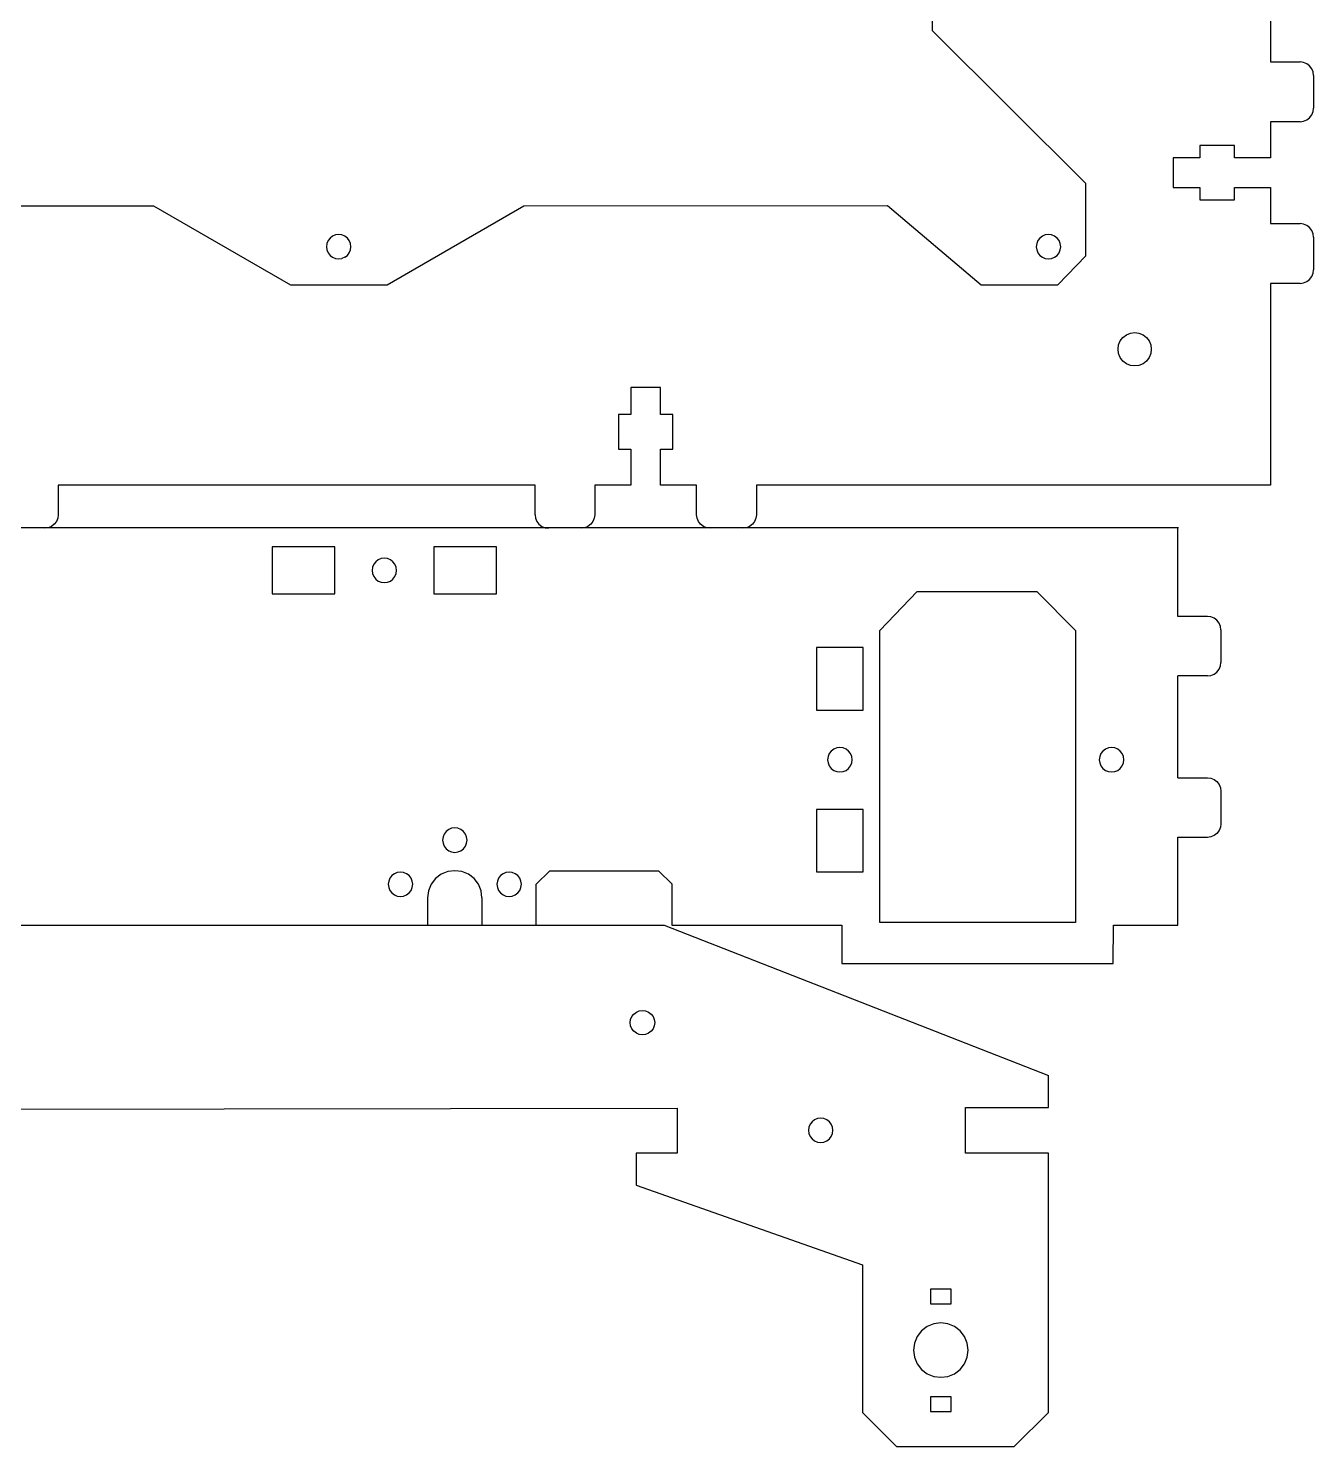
# Model space of a CAD drawing. Extents: x -217 to 647, y -204 to 340.
# Drawn here: x 404.8 to 594.1, y -204.4 to 4.4 of the extents above; entities that cross this region are included whole.
import ezdxf

# ---------------------------------------------------------------- set-up
doc = ezdxf.new("R2010")
doc.units = 0
doc.layers.add('Layer_1', color=7, linetype='CONTINUOUS')

msp = doc.modelspace()

# ---------------------------------------------------------------- linework, layer by layer
at = {"layer": 'Layer_1', "color": 4}
for p, q in [((587.746743, 73.286712), (587.746743, -0.563286)), ((587.746743, -0.563286), (592.096747, -0.563286)), ((592.614371, -0.631414), (592.096747, -0.563286)), ((593.096745, -0.831228), (592.614371, -0.631414)), ((593.510963, -1.149066), (593.096745, -0.831228)), ((593.828801, -1.563284), (593.510963, -1.149066)), ((594.028586, -2.04563), (593.828801, -1.563284)), ((594.096743, -2.563282), (594.028586, -2.04563)), ((594.096743, -2.563282), (594.096743, -7.363261)), ((593.828801, -8.363287), (594.028586, -7.880913)), ((594.028586, -7.880913), (594.096743, -7.363261)), ((587.746743, -9.363314), (587.746743, -14.663306)), ((592.096747, -9.363314), (587.746743, -9.363314)), ((592.096747, -9.363314), (592.614371, -9.295157)), ((592.614371, -9.295157), (593.096745, -9.095344)), ((593.096745, -9.095344), (593.510963, -8.777505)), ((593.510963, -8.777505), (593.828801, -8.363287)), ((582.446751, -12.863292), (577.346741, -12.863292)), ((577.346741, -12.863292), (577.346741, -14.663306)), ((582.446751, -14.663306), (582.446751, -12.863292)), ((577.346741, -14.663306), (573.396731, -14.663306)), ((573.396731, -14.663306), (573.396731, -19.063291)), ((587.746743, -14.663306), (582.446751, -14.663306)), ((573.396731, -19.063291), (577.346741, -19.063291)), ((577.346741, -19.063291), (577.346741, -20.863305)), ((577.346741, -20.863305), (582.446751, -20.863305)), ((582.446751, -19.063291), (587.746743, -19.063291)), ((582.446751, -20.863305), (582.446751, -19.063291)), ((587.746743, -19.063291), (587.746743, -24.363284)), ((587.746743, -24.363284), (592.096747, -24.363284)), ((592.614371, -24.43144), (592.096747, -24.363284)), ((593.096745, -24.631254), (592.614371, -24.43144)), ((593.510963, -24.949092), (593.096745, -24.631254)), ((593.828801, -25.36331), (593.510963, -24.949092)), ((594.028586, -25.845656), (593.828801, -25.36331)), ((594.096743, -26.363308), (594.028586, -25.845656)), ((594.096743, -26.363308), (594.096743, -31.163287)), ((594.028586, -31.680939), (594.096743, -31.163287)), ((592.096747, -33.163283), (587.746743, -33.163283)), ((587.746743, -33.163283), (587.746743, -62.863277)), ((592.096747, -33.163283), (592.614371, -33.095154)), ((592.614371, -33.095154), (593.096745, -32.895341)), ((593.096745, -32.895341), (593.510963, -32.577502)), ((593.510963, -32.577502), (593.828801, -32.163285)), ((593.828801, -32.163285), (594.028586, -31.680939)), ((497.946782, -48.513276), (493.546768, -48.513276)), ((493.546768, -48.513276), (493.546768, -52.463258)), ((497.946782, -52.463258), (497.946782, -48.513276)), ((491.746783, -52.463258), (491.746783, -57.563268)), ((493.546768, -52.463258), (491.746783, -52.463258)), ((499.746795, -52.463258), (497.946782, -52.463258)), ((499.746795, -57.563268), (499.746795, -52.463258)), ((491.746783, -57.563268), (493.546768, -57.563268)), ((493.546768, -57.563268), (493.546768, -62.86326)), ((497.946782, -57.563268), (499.746795, -57.563268)), ((497.946782, -62.86326), (497.946782, -57.563268)), ((479.45259, -62.86326), (409.246792, -62.863457)), ((409.246792, -62.863457), (409.246792, -67.213264)), ((479.45259, -67.213264), (479.45259, -62.86326)), ((493.546768, -62.86326), (488.246776, -62.86326)), ((488.246776, -62.86326), (488.246776, -67.213264)), ((503.246774, -62.86326), (497.946782, -62.86326)), ((503.246774, -67.213264), (503.246774, -62.86326)), ((512.046773, -62.86326), (512.046773, -67.213264)), ((587.74676, -62.86326), (512.046773, -62.86326)), ((408.661012, -68.627479), (408.246794, -68.945318)), ((408.978851, -68.213262), (408.661012, -68.627479)), ((409.178664, -67.730888), (408.978851, -68.213262)), ((409.246792, -67.213264), (409.178664, -67.730888)), ((479.446776, -67.213264), (479.514933, -67.730888)), ((479.514933, -67.730888), (479.714746, -68.213262)), ((479.714746, -68.213262), (480.032585, -68.627479)), ((480.032585, -68.627479), (480.446802, -68.945318)), ((487.660995, -68.627479), (487.246778, -68.945318)), ((487.978834, -68.213262), (487.660995, -68.627479)), ((488.178647, -67.730888), (487.978834, -68.213262)), ((488.246776, -67.213264), (488.178647, -67.730888)), ((503.31493, -67.730888), (503.246774, -67.213264)), ((503.514716, -68.213262), (503.31493, -67.730888)), ((503.832554, -68.627479), (503.514716, -68.213262)), ((504.246772, -68.945318), (503.832554, -68.627479)), ((511.460993, -68.627479), (511.046775, -68.945318)), ((511.778831, -68.213262), (511.460993, -68.627479)), ((511.978616, -67.730888), (511.778831, -68.213262)), ((512.046773, -67.213264), (511.978616, -67.730888)), ((407.764448, -69.145103), (407.246796, -69.21326)), ((408.246794, -68.945318), (407.764448, -69.145103)), ((480.446802, -68.945318), (480.929148, -69.145103)), ((480.929148, -69.145103), (481.4468, -69.21326)), ((486.764432, -69.145103), (486.24678, -69.21326)), ((487.246778, -68.945318), (486.764432, -69.145103)), ((504.729146, -69.145103), (504.246772, -68.945318)), ((505.24677, -69.21326), (504.729146, -69.145103)), ((510.564401, -69.145103), (510.046777, -69.21326)), ((511.046775, -68.945318), (510.564401, -69.145103))]:
    msp.add_line(p, q, dxfattribs=at)
at = {"layer": 'Layer_1', "color": 2}
for p, q in [((537.98978, 3.995139), (538.03296, 46.862516)), ((560.543456, -18.449176), (537.98978, 3.995139)), ((560.543484, -29.124514), (560.543456, -18.449176)), ((366.900488, -21.754054), (423.270652, -21.754054)), ((423.270652, -21.754054), (443.42304, -33.399672)), ((457.665582, -33.399672), (477.81797, -21.754054)), ((477.81797, -21.754054), (531.350107, -21.697046)), ((531.350107, -21.697046), (545.15687, -33.370886)), ((556.414573, -33.370886), (560.543484, -29.124514)), ((443.42304, -33.399672), (457.665582, -33.399672)), ((545.15687, -33.370886), (556.414573, -33.370886))]:
    msp.add_line(p, q, dxfattribs=at)
at = {"layer": 'Layer_1', "color": 7}
for p, q in [((448.985301, -26.870659), (448.805441, -27.303898)), ((449.271334, -26.498605), (448.985301, -26.870659)), ((449.644121, -26.213137), (449.271334, -26.498605)), ((450.078235, -26.033644), (449.644121, -26.213137)), ((450.544128, -25.97243), (450.078235, -26.033644)), ((451.009992, -26.033644), (450.544128, -25.97243)), ((451.444106, -26.213137), (451.009992, -26.033644)), ((451.816922, -26.498605), (451.444106, -26.213137)), ((452.102954, -26.870659), (451.816922, -26.498605)), ((452.282758, -27.303898), (452.102954, -26.870659)), ((553.494843, -26.870659), (553.315011, -27.303898)), ((553.780932, -26.498605), (553.494843, -26.870659)), ((554.153691, -26.213137), (553.780932, -26.498605)), ((554.587805, -26.033644), (554.153691, -26.213137)), ((555.053669, -25.97243), (554.587805, -26.033644)), ((555.519562, -26.033644), (555.053669, -25.97243)), ((555.953648, -26.213137), (555.519562, -26.033644)), ((556.326463, -26.498605), (555.953648, -26.213137)), ((556.612496, -26.870659), (556.326463, -26.498605)), ((556.792356, -27.303898), (556.612496, -26.870659)), ((448.805441, -27.303898), (448.744142, -27.768859)), ((448.744142, -27.768859), (448.805441, -28.233792)), ((448.805441, -28.233792), (448.985301, -28.66706)), ((448.985301, -28.66706), (449.271334, -29.039085)), ((449.271334, -29.039085), (449.61048, -29.292351)), ((451.444106, -29.324581), (451.816922, -29.039085)), ((451.816922, -29.039085), (452.102954, -28.66706)), ((452.102954, -28.66706), (452.282758, -28.233792)), ((452.344084, -27.768859), (452.282758, -27.303898)), ((452.282758, -28.233792), (452.344084, -27.768859)), ((553.315011, -27.303898), (553.253684, -27.768859)), ((553.253684, -27.768859), (553.315011, -28.233792)), ((553.315011, -28.233792), (553.494843, -28.66706)), ((553.494843, -28.66706), (553.780932, -29.039085)), ((553.780932, -29.039085), (554.153691, -29.324581)), ((555.953648, -29.324581), (556.326463, -29.039085)), ((556.326463, -29.039085), (556.612496, -28.66706)), ((556.612496, -28.66706), (556.792356, -28.233792)), ((556.853654, -27.768859), (556.792356, -27.303898)), ((556.792356, -28.233792), (556.853654, -27.768859)), ((449.61048, -29.292351), (449.644121, -29.324581)), ((449.644121, -29.324581), (450.078235, -29.504046)), ((450.078235, -29.504046), (450.544099, -29.56526)), ((450.544099, -29.56526), (451.009992, -29.504046)), ((451.444106, -29.324581), (451.009992, -29.504046)), ((554.153691, -29.324581), (554.587805, -29.504046)), ((554.587805, -29.504046), (555.053669, -29.56526)), ((555.053669, -29.56526), (555.519562, -29.504046)), ((555.519562, -29.504046), (555.953648, -29.324581)), ((565.380209, -42.229164), (565.62498, -41.638275)), ((565.62498, -41.638275), (566.014334, -41.130868)), ((566.014334, -41.130868), (566.521741, -40.741514)), ((566.521741, -40.741514), (567.11263, -40.496771)), ((567.11263, -40.496771), (567.746727, -40.41329)), ((567.746727, -40.41329), (568.380852, -40.496771)), ((568.380852, -40.496771), (568.97174, -40.741514)), ((568.97174, -40.741514), (569.479148, -41.130868)), ((569.479148, -41.130868), (569.868502, -41.638275)), ((569.868502, -41.638275), (570.113245, -42.229164)), ((565.296727, -42.863289), (565.380209, -42.229164)), ((565.380209, -43.497386), (565.296727, -42.863289)), ((565.62498, -44.088274), (565.380209, -43.497386)), ((570.113245, -43.497386), (569.868502, -44.088274)), ((570.113245, -42.229164), (570.196754, -42.863289)), ((570.196754, -42.863289), (570.113245, -43.497386)), ((566.014334, -44.595682), (565.62498, -44.088274)), ((566.521741, -44.985036), (566.014334, -44.595682)), ((567.11263, -45.229807), (566.521741, -44.985036)), ((567.746727, -45.313288), (567.11263, -45.229807)), ((568.380852, -45.229807), (567.746727, -45.313288)), ((568.97174, -44.985036), (568.380852, -45.229807)), ((569.479148, -44.595682), (568.97174, -44.985036)), ((569.868502, -44.088274), (569.479148, -44.595682)), ((440.762531, -71.965819), (440.762531, -78.865785)), ((449.962552, -71.965819), (440.762531, -71.965819)), ((449.962552, -78.865785), (449.962552, -71.965819)), ((464.562529, -71.965819), (464.562529, -78.865785)), ((473.762522, -71.965819), (464.562529, -71.965819)), ((473.762522, -78.865785), (473.762522, -71.965819)), ((455.522217, -74.9495), (455.460806, -75.415788)), ((455.70219, -74.514934), (455.522217, -74.9495)), ((455.988533, -74.141808), (455.70219, -74.514963)), ((456.361687, -73.855466), (455.988533, -74.141808)), ((456.796225, -73.675436), (456.361687, -73.855438)), ((457.26254, -73.614081), (456.796225, -73.675436)), ((457.728856, -73.675436), (457.26254, -73.614081)), ((458.163394, -73.855466), (457.728856, -73.675464)), ((458.536548, -74.141808), (458.163394, -73.855466)), ((458.822891, -74.514934), (458.536548, -74.14178)), ((459.002864, -74.9495), (458.822891, -74.514934)), ((459.064275, -75.415788), (459.002864, -74.9495)), ((455.460806, -75.415788), (455.522217, -75.882132)), ((455.522217, -75.882132), (455.70219, -76.316641)), ((455.70219, -76.316641), (455.988533, -76.689824)), ((455.988533, -76.689824), (456.361687, -76.976138)), ((456.361687, -76.976138), (456.796225, -77.156139)), ((456.796225, -77.156139), (457.26254, -77.217494)), ((457.26254, -77.217494), (457.728856, -77.156139)), ((457.728856, -77.156139), (458.163394, -76.976138)), ((458.163394, -76.976138), (458.536548, -76.689824)), ((458.536548, -76.689824), (458.822891, -76.316641)), ((458.822891, -76.316641), (459.002864, -75.882132)), ((459.002864, -75.882132), (459.064275, -75.415788)), ((440.762531, -78.865785), (449.962552, -78.865785)), ((464.562529, -78.865785), (473.762522, -78.865785)), ((530.209181, -84.277904), (535.717821, -78.542387)), ((535.717821, -78.542387), (553.361987, -78.542387)), ((553.361987, -78.542387), (559.017015, -84.277904)), ((530.209181, -127.266755), (530.209181, -84.277904)), ((559.017015, -84.277904), (559.017015, -127.266755)), ((527.790184, -86.785787), (520.890331, -86.785787)), ((520.890331, -86.785787), (520.890331, -95.985808)), ((527.790184, -95.985808), (527.790184, -86.785787)), ((520.890331, -95.985808), (527.790184, -95.985808)), ((523.066151, -102.011789), (522.779865, -102.384943)), ((523.066151, -102.011789), (522.779865, -102.384943)), ((523.439305, -101.725475), (523.066151, -102.011789)), ((523.439305, -101.725475), (523.066151, -102.011789)), ((523.873843, -101.545473), (523.439305, -101.725475)), ((523.873843, -101.545473), (523.439305, -101.725475)), ((524.340187, -101.484062), (523.873843, -101.545473)), ((524.340187, -101.484062), (523.873843, -101.545473)), ((524.806503, -101.545473), (524.340187, -101.484062)), ((524.806503, -101.545473), (524.340187, -101.484062)), ((525.24104, -101.725475), (524.806503, -101.545473)), ((525.24104, -101.725475), (524.806503, -101.545473)), ((525.614194, -102.011789), (525.24104, -101.725475)), ((525.614194, -102.011789), (525.24104, -101.725475)), ((525.900509, -102.384915), (525.614194, -102.011789)), ((525.900509, -102.384915), (525.614194, -102.011789)), ((563.066151, -102.011789), (562.779865, -102.384943)), ((563.439305, -101.725475), (563.066151, -102.011789)), ((563.873843, -101.545473), (563.439305, -101.725475)), ((564.340187, -101.484062), (563.873843, -101.545473)), ((564.806503, -101.545473), (564.340187, -101.484062)), ((565.24104, -101.725475), (564.806503, -101.545473)), ((565.614194, -102.011789), (565.24104, -101.725475)), ((565.900509, -102.384915), (565.614194, -102.011789)), ((522.599864, -102.819481), (522.53848, -103.285825)), ((522.599864, -102.819481), (522.53848, -103.285825)), ((522.53848, -103.285825), (522.599864, -103.752141)), ((522.53848, -103.285825), (522.599864, -103.752141)), ((522.779865, -102.384943), (522.599864, -102.819481)), ((522.779865, -102.384943), (522.599864, -102.819481)), ((522.599864, -103.752141), (522.779865, -104.186678)), ((522.599864, -103.752141), (522.779865, -104.186678)), ((522.779865, -104.186678), (523.066151, -104.559832)), ((522.779865, -104.186678), (523.066151, -104.559832)), ((525.614194, -104.559832), (525.900509, -104.186678)), ((525.614194, -104.559832), (525.900509, -104.186678)), ((526.08051, -102.819481), (525.900509, -102.384915)), ((526.08051, -102.819481), (525.900509, -102.384915)), ((525.900509, -104.186678), (526.08051, -103.752141)), ((525.900509, -104.186678), (526.08051, -103.752141)), ((526.141894, -103.285825), (526.08051, -102.819481)), ((526.141894, -103.285825), (526.08051, -102.819481)), ((526.08051, -103.752141), (526.141894, -103.285825)), ((526.08051, -103.752141), (526.141894, -103.285825)), ((562.599863, -102.819481), (562.53848, -103.285825)), ((562.53848, -103.285825), (562.599863, -103.752141)), ((562.779865, -102.384943), (562.599863, -102.819481)), ((562.599863, -103.752141), (562.779865, -104.186678)), ((562.779865, -104.186678), (563.066151, -104.559832)), ((565.614194, -104.559832), (565.900509, -104.186678)), ((566.08051, -102.819481), (565.900509, -102.384915)), ((565.900509, -104.186678), (566.08051, -103.752141)), ((566.141893, -103.285825), (566.08051, -102.819481)), ((566.08051, -103.752141), (566.141893, -103.285825)), ((523.066151, -104.559832), (523.439305, -104.846119)), ((523.066151, -104.559832), (523.439305, -104.846119)), ((523.439305, -104.846119), (523.873843, -105.02612)), ((523.439305, -104.846119), (523.873843, -105.02612)), ((523.873843, -105.02612), (524.340187, -105.087532)), ((523.873843, -105.02612), (524.340187, -105.087532)), ((524.340187, -105.087532), (524.806503, -105.02612)), ((524.340187, -105.087532), (524.806503, -105.02612)), ((524.806503, -105.02612), (525.24104, -104.846119)), ((524.806503, -105.02612), (525.24104, -104.846119)), ((525.24104, -104.846119), (525.614194, -104.559832)), ((525.24104, -104.846119), (525.614194, -104.559832)), ((563.066151, -104.559832), (563.439305, -104.846119)), ((563.439305, -104.846119), (563.873843, -105.02612)), ((563.873843, -105.02612), (564.340187, -105.087532)), ((564.340187, -105.087532), (564.806503, -105.02612)), ((564.806503, -105.02612), (565.24104, -104.846119)), ((565.24104, -104.846119), (565.614194, -104.559832)), ((520.890331, -110.585813), (520.890331, -119.785806)), ((527.790184, -110.585813), (520.890331, -110.585813)), ((527.790184, -119.785806), (527.790184, -110.585813)), ((465.901645, -114.649926), (465.840318, -115.11579)), ((466.081477, -114.215812), (465.901645, -114.649926)), ((466.367509, -113.842996), (466.081477, -114.215812)), ((466.740296, -113.556964), (466.367509, -113.842996)), ((467.174439, -113.377132), (466.740296, -113.556964)), ((467.640303, -113.315805), (467.174439, -113.377132)), ((468.106196, -113.377132), (467.640303, -113.315805)), ((468.54031, -113.556964), (468.106196, -113.377132)), ((468.913097, -113.842996), (468.54031, -113.556964)), ((469.199158, -114.215812), (468.913097, -113.842996)), ((469.378961, -114.649926), (469.199158, -114.215812)), ((469.440316, -115.11579), (469.378961, -114.649926)), ((465.840318, -115.11579), (465.901645, -115.581683)), ((465.901645, -115.581683), (466.081477, -116.015797)), ((466.081477, -116.015797), (466.367509, -116.388584)), ((466.367509, -116.388584), (466.740296, -116.674616)), ((466.740296, -116.674616), (467.174439, -116.854477)), ((467.174439, -116.854477), (467.640303, -116.915804)), ((467.640303, -116.915775), (468.106196, -116.854477)), ((468.106196, -116.854477), (468.54031, -116.674645)), ((468.54031, -116.674616), (468.913097, -116.388584)), ((468.913097, -116.388584), (469.199158, -116.015797)), ((469.199158, -116.015797), (469.378961, -115.581683)), ((469.378961, -115.581683), (469.440316, -115.11579)), ((458.082594, -120.715756), (457.902762, -121.149927)), ((458.368626, -120.342997), (458.082594, -120.715756)), ((458.741441, -120.056965), (458.368626, -120.342997)), ((459.175556, -119.877133), (458.741441, -120.056965)), ((459.64142, -119.815806), (459.175556, -119.877133)), ((460.107312, -119.877133), (459.64142, -119.815806)), ((460.541426, -120.056965), (460.107312, -119.877133)), ((460.914214, -120.342997), (460.541426, -120.056965)), ((461.200274, -120.715756), (460.914214, -120.342997)), ((461.380106, -121.149927), (461.200274, -120.715785)), ((474.081461, -120.715756), (473.901629, -121.149927)), ((474.367521, -120.342997), (474.081461, -120.715756)), ((474.740309, -120.056965), (474.367521, -120.342997)), ((475.174423, -119.877133), (474.740309, -120.056965)), ((475.640315, -119.815806), (475.174423, -119.877133)), ((476.10618, -119.877133), (475.640315, -119.815806)), ((476.540294, -120.056965), (476.10618, -119.877133)), ((476.913109, -120.342997), (476.540294, -120.056965)), ((477.199142, -120.715756), (476.913109, -120.342997)), ((477.378974, -121.149927), (477.199142, -120.715785)), ((520.890331, -119.785806), (527.790184, -119.785806)), ((457.902762, -121.149927), (457.841435, -121.615791)), ((457.841435, -121.615791), (457.902762, -122.081684)), ((457.902762, -122.081684), (458.082594, -122.515798)), ((458.082594, -122.515798), (458.368626, -122.888585)), ((458.368626, -122.888585), (458.741441, -123.174646)), ((458.741441, -123.174646), (459.175556, -123.354421)), ((460.107312, -123.354421), (460.541426, -123.174646)), ((460.541426, -123.174646), (460.914214, -122.888585)), ((460.914214, -122.888585), (461.200274, -122.515798)), ((461.200274, -122.515798), (461.380106, -122.081684)), ((461.441433, -121.615791), (461.380106, -121.149927)), ((461.380106, -122.081684), (461.441433, -121.615791)), ((473.901629, -121.149927), (473.840302, -121.615791)), ((473.840302, -121.615791), (473.901629, -122.081684)), ((473.901629, -122.081684), (474.081461, -122.515798)), ((474.081461, -122.515798), (474.367521, -122.888585)), ((474.367521, -122.888585), (474.740309, -123.174646)), ((474.740309, -123.174646), (475.174423, -123.354421)), ((476.10618, -123.354421), (476.540294, -123.174646)), ((476.540294, -123.174646), (476.913109, -122.888585)), ((476.913109, -122.888585), (477.199142, -122.515798)), ((477.199142, -122.515798), (477.378974, -122.081684)), ((477.4403, -121.615791), (477.378974, -121.149927)), ((477.378974, -122.081684), (477.4403, -121.615791)), ((459.175556, -123.354421), (459.64142, -123.415776)), ((459.64142, -123.415776), (460.107312, -123.354421)), ((475.174423, -123.354421), (475.640315, -123.415776)), ((475.640315, -123.415776), (476.10618, -123.354421)), ((559.017015, -127.266755), (530.209181, -127.266755)), ((493.465866, -141.986281), (493.527334, -141.520276)), ((493.527334, -141.520276), (493.707561, -141.086048)), ((493.707561, -141.086048), (493.994242, -140.713176)), ((493.994242, -140.713176), (494.367876, -140.42706)), ((494.367876, -140.42706), (494.80295, -140.247199)), ((494.80295, -140.247199), (495.269887, -140.185816)), ((495.269887, -140.185816), (495.736795, -140.247199)), ((495.736795, -140.247199), (496.171897, -140.42706)), ((496.171897, -140.42706), (496.545531, -140.713176)), ((496.545531, -140.713176), (496.832213, -141.086048)), ((496.832213, -141.086048), (497.01244, -141.520276)), ((497.01244, -141.520276), (497.073908, -141.986281)), ((493.527334, -142.452258), (493.465866, -141.986281)), ((493.707561, -142.886513), (493.527334, -142.452258)), ((493.994242, -143.259385), (493.707561, -142.886513)), ((494.367876, -143.545502), (493.994242, -143.259385)), ((494.80295, -143.725362), (494.367876, -143.545502)), ((495.269887, -143.786689), (494.80295, -143.725362)), ((495.736795, -143.725362), (495.269887, -143.786689)), ((496.171897, -143.545502), (495.736795, -143.725362)), ((496.545531, -143.259385), (496.171897, -143.545502)), ((496.832213, -142.886513), (496.545531, -143.259385)), ((497.01244, -142.452258), (496.832213, -142.886513)), ((497.073908, -141.986281), (497.01244, -142.452258)), ((520.236196, -156.561394), (519.949515, -156.934266)), ((520.60983, -156.275277), (520.236196, -156.561394)), ((521.044932, -156.095388), (520.60983, -156.275277)), ((521.51184, -156.034033), (521.044932, -156.095388)), ((521.978749, -156.095388), (521.51184, -156.034033)), ((522.413851, -156.275277), (521.978749, -156.095388)), ((522.787485, -156.561394), (522.413851, -156.275277)), ((523.074166, -156.934266), (522.787485, -156.561394)), ((519.769288, -157.368493), (519.70782, -157.834498)), ((519.70782, -157.834498), (519.769288, -158.300475)), ((519.949515, -156.934266), (519.769288, -157.368493)), ((519.769288, -158.300475), (519.949515, -158.734702)), ((523.254393, -157.368493), (523.074166, -156.934266)), ((523.074166, -158.734702), (523.254393, -158.300475)), ((523.315861, -157.834498), (523.254393, -157.368493)), ((523.254393, -158.300475), (523.315861, -157.834498)), ((519.949515, -158.734702), (520.236196, -159.107574)), ((520.236196, -159.107574), (520.60983, -159.393719)), ((520.60983, -159.393719), (521.044932, -159.57358)), ((521.044932, -159.57358), (521.51184, -159.634906)), ((521.51184, -159.634906), (521.978749, -159.57358)), ((521.978749, -159.57358), (522.413851, -159.393719)), ((522.413851, -159.393719), (522.787485, -159.107574)), ((522.787485, -159.107574), (523.074166, -158.734702)), ((537.701477, -181.233572), (537.701477, -183.368216)), ((540.726976, -181.233572), (537.701477, -181.233572)), ((540.726976, -183.368216), (540.726976, -181.233572)), ((537.701477, -183.368216), (540.726976, -183.368216)), ((536.368865, -187.363212), (535.731776, -188.191844)), ((537.199134, -186.727393), (536.368865, -187.363212)), ((538.166028, -186.327682), (537.199134, -186.727393)), ((539.203618, -186.191368), (538.166028, -186.327682)), ((540.241208, -186.327682), (539.203618, -186.191368)), ((541.208101, -186.727393), (540.241208, -186.327682)), ((542.038371, -187.363212), (541.208101, -186.727393)), ((542.675487, -188.191844), (542.038371, -187.363212)), ((535.331275, -189.15679), (535.194679, -190.19232)), ((535.731776, -188.191844), (535.331275, -189.15679)), ((543.075989, -189.15679), (542.675487, -188.191844)), ((543.212584, -190.19232), (543.075989, -189.15679)), ((535.194679, -190.19232), (535.331275, -191.22785)), ((535.331275, -191.22785), (535.731776, -192.192796)), ((542.675487, -192.192796), (543.075989, -191.22785)), ((543.075989, -191.22785), (543.212584, -190.19232)), ((535.731776, -192.192796), (536.368865, -193.021457)), ((536.368865, -193.021457), (537.199134, -193.657247)), ((537.199134, -193.657247), (538.166028, -194.056958)), ((538.166028, -194.056958), (539.203618, -194.193272)), ((539.203618, -194.193272), (540.241208, -194.056958)), ((540.241208, -194.056958), (541.208101, -193.657247)), ((541.208101, -193.657247), (542.038371, -193.021457)), ((542.038371, -193.021457), (542.675487, -192.192796)), ((537.701477, -197.067339), (537.701477, -199.201984)), ((540.726976, -197.067339), (537.701477, -197.067339)), ((540.726976, -199.201984), (540.726976, -197.067339)), ((537.701477, -199.201984), (540.726976, -199.201984))]:
    msp.add_line(p, q, dxfattribs=at)
at = {"layer": 'Layer_1', "color": 3}
for p, q in [((234.709067, -69.115741), (521.644951, -69.115741)), ((521.644951, -69.115741), (567.381342, -69.115741)), ((567.381342, -69.115741), (574.183259, -69.115741)), ((151.879283, -127.64132), (498.476919, -127.62862)), ((498.476919, -127.62862), (555.034365, -149.782275))]:
    msp.add_line(p, q, dxfattribs=at)
at = {"layer": 'Layer_1', "color": 5}
for p, q in [((574.097714, -82.174502), (574.097714, -69.048205)), ((578.44769, -82.174502), (574.097714, -82.174502)), ((578.965314, -82.242518), (578.44769, -82.174502)), ((579.447688, -82.441908), (578.965314, -82.242518)), ((579.861906, -82.759125), (579.447688, -82.441908)), ((580.179716, -83.172496), (579.861906, -82.759125)), ((580.37953, -83.653911), (580.179716, -83.172496)), ((580.447686, -84.17049), (580.37953, -83.653911)), ((580.447686, -84.17049), (580.447686, -88.960902)), ((580.179716, -89.958896), (580.37953, -89.47751)), ((580.37953, -89.47751), (580.447686, -88.960902)), ((574.097714, -105.926917), (574.097714, -90.94213)), ((578.44769, -90.956862), (574.097714, -90.956862)), ((578.44769, -90.956862), (578.965314, -90.888875)), ((578.965314, -90.888875), (579.447688, -90.689485)), ((579.447688, -90.689485), (579.861906, -90.372296)), ((579.861906, -90.372296), (580.179716, -89.958896)), ((574.097714, -105.926917), (578.44769, -105.926917)), ((578.44769, -105.926917), (578.965314, -105.994904)), ((578.965314, -105.994904), (579.447688, -106.194294)), ((579.447688, -106.194294), (579.861906, -106.511512)), ((579.861906, -106.511512), (580.179716, -106.924911)), ((580.179716, -106.924911), (580.37953, -107.406298)), ((580.37953, -107.406298), (580.447686, -107.922877)), ((580.447686, -107.922877), (580.447686, -112.713317)), ((580.447686, -112.713317), (580.37953, -113.229925)), ((574.089739, -127.615808), (574.089739, -114.6705)), ((578.44769, -114.709306), (574.097714, -114.709306)), ((578.965314, -114.64129), (578.44769, -114.709306)), ((579.447688, -114.4419), (578.965314, -114.64129)), ((579.861906, -114.12471), (579.447688, -114.4419)), ((580.179716, -113.711311), (579.861906, -114.12471)), ((580.37953, -113.229925), (580.179716, -113.711311)), ((464.811872, -120.787328), (464.176195, -121.615791)), ((465.640307, -120.151707), (464.811872, -120.787356)), ((466.605027, -119.75208), (465.640307, -120.151679)), ((467.640303, -119.615795), (466.605027, -119.75208)), ((468.675579, -119.75208), (467.640303, -119.615795)), ((469.640299, -120.151679), (468.675579, -119.75208)), ((470.468734, -120.787328), (469.640299, -120.151679)), ((471.104412, -121.615791), (470.468734, -120.787328)), ((479.640364, -121.615791), (481.64036, -119.615795)), ((481.64036, -119.615795), (497.640356, -119.615795)), ((499.640352, -121.615791), (497.640356, -119.615795)), ((463.776596, -122.580512), (463.640311, -123.615787)), ((464.176195, -121.615791), (463.776596, -122.580512)), ((471.50401, -122.580512), (471.104412, -121.615791)), ((471.640295, -123.615787), (471.50401, -122.580512)), ((479.640364, -127.615808), (479.640364, -121.615791)), ((499.596385, -121.615791), (499.596385, -127.615808)), ((463.640311, -123.615787), (463.640311, -127.615808)), ((471.640295, -123.615787), (471.640295, -127.615808)), ((499.596385, -127.615808), (524.649107, -127.615808)), ((524.649107, -127.615808), (524.635674, -133.260252)), ((564.57434, -133.260252), (564.644509, -127.615808)), ((564.644509, -127.615808), (574.089739, -127.615808)), ((524.635674, -133.260252), (564.57434, -133.260252)), ((555.034478, -154.483899), (555.034478, -149.782529)), ((542.811688, -161.185068), (542.811688, -154.483899)), ((542.811688, -154.483899), (555.034478, -154.483899)), ((374.686463, -154.742358), (500.385786, -154.596929)), ((500.385786, -154.596929), (500.385786, -161.185068)), ((500.385786, -161.185068), (494.342646, -161.185068)), ((494.342646, -161.185068), (494.342646, -165.886439)), ((555.034478, -161.185068), (542.811688, -161.185068)), ((555.034478, -199.394542), (555.034478, -161.185068)), ((494.342646, -165.886439), (527.677888, -177.619913)), ((527.677888, -177.619913), (527.677888, -199.394542)), ((527.677888, -199.394542), (532.689082, -204.395746)), ((550.023312, -204.395746), (555.034478, -199.394542)), ((532.689082, -204.395746), (550.023312, -204.395746))]:
    msp.add_line(p, q, dxfattribs=at)

doc.saveas('drawing.dxf')
